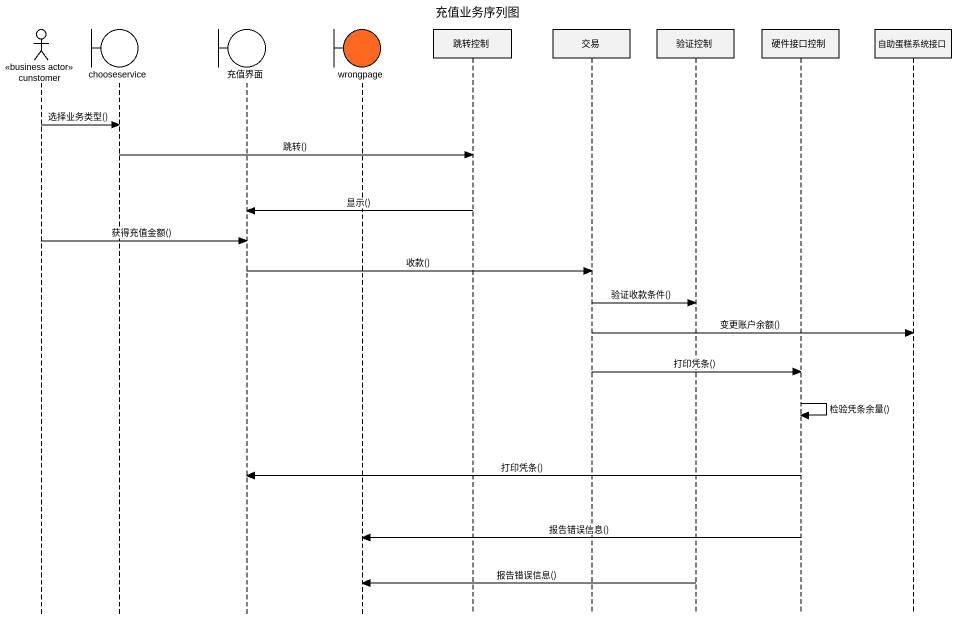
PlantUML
@startuml
title 充值业务序列图
hide footbox
actor cunstomer <<business actor>>
boundary chooseservice
boundary 充值界面
boundary wrongpage #FF6820
participant 跳转控制
participant 交易
participant 验证控制
participant 硬件接口控制
participant 自助蛋糕系统接口

cunstomer -> chooseservice : 选择业务类型()
chooseservice -> 跳转控制 : 跳转()
跳转控制 -> 充值界面 : 显示()
cunstomer -> 充值界面 : 获得充值金额()
充值界面 -> 交易 : 收款()
交易 -> 验证控制 : 验证收款条件()
交易 -> 自助蛋糕系统接口 : 变更账户余额()
交易 -> 硬件接口控制 : 打印凭条()
硬件接口控制 -> 硬件接口控制 : 检验凭条余量()
硬件接口控制 -> 充值界面 : 打印凭条()
硬件接口控制 -> wrongpage : 报告错误信息()
验证控制 -> wrongpage : 报告错误信息()
@enduml
